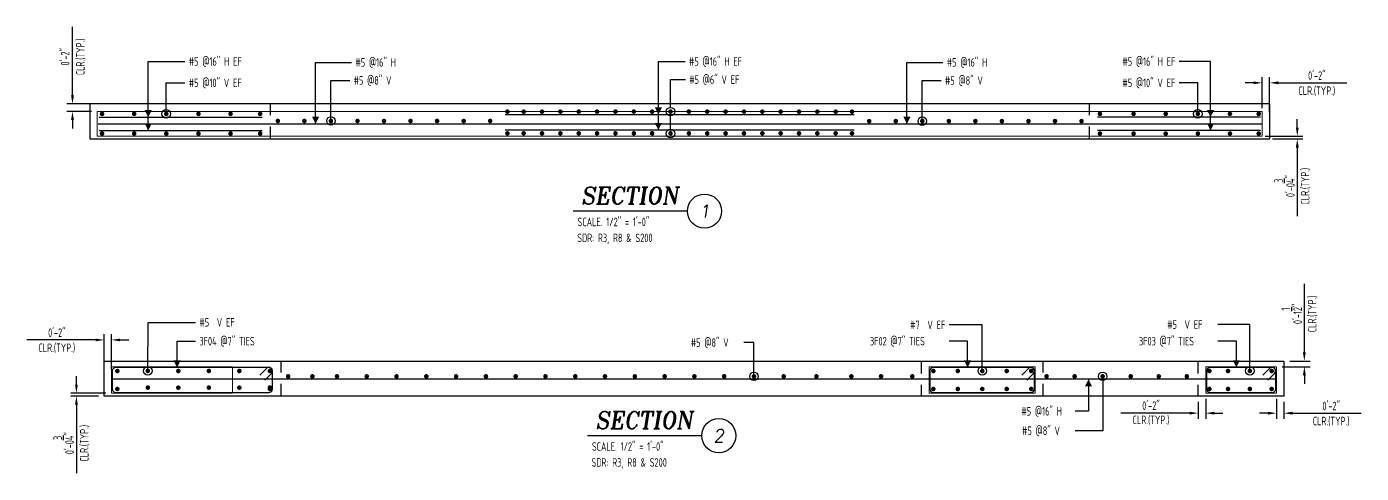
# Model space of a CAD drawing. Header units: inches. Extents: x -3675 to 11984, y -3832 to 1837.
# Drawn here: x 10755.3 to 11107.3, y -3832.1 to -3714.2 of the extents above; entities that cross this region are included whole.
import ezdxf
from ezdxf.enums import TextEntityAlignment as Align

# ---------------------------------------------------------------- set-up
doc = ezdxf.new("R2010")
doc.units = ezdxf.units.IN
doc.header["$MEASUREMENT"] = 0
doc.linetypes.add('HIDDEN', pattern=[6, 3, -3])
doc.layers.get('0').update_dxf_attribs({"linetype": 'CONTINUOUS'})
doc.layers.get('Defpoints').update_dxf_attribs({"linetype": 'CONTINUOUS'})
for name, color, linetype in [('0-25TEXT', 7, 'CONTINUOUS'), ('0-35', 3, 'CONTINUOUS'), ('0-35TEXT', 3, 'CONTINUOUS'), ('5', 4, 'CONTINUOUS'), ('DETAIL', 83, 'CONTINUOUS'), ('hidden', 7, 'HIDDEN'), ('REBARS', 4, 'CONTINUOUS')]:
    doc.layers.add(name, color=color, linetype=linetype)
doc.layers.add('COVER', color=6, linetype='CONTINUOUS', lineweight=0, plot=False)
doc.styles.add('AR', font='ARCHQUIK.shx', dxfattribs={"width": 0.8})
doc.styles.add('ROMANT', font='romant')
doc.dimstyles.new('CADS_DIM_48', dxfattribs={"dimscale": 48, "dimtxt": 0.09375, "dimasz": 0.09375, "dimexe": 0.0625, "dimexo": 0.0625, "dimgap": 0.09375, "dimtad": 0, "dimtih": 1, "dimtoh": 1, "dimzin": 1, "dimdsep": 46, "dimlunit": 4, "dimtxsty": 'AR', "dimblk": 'CLOSED', "dimcen": 0.1875, "dimadec": 0, "dimazin": 0, "dimtfac": 1, "dimtofl": 0, "dimtmove": 0, "dimatfit": 1, "dimldrblk": 'DOTBLANK', "dimfxl": 1, "dimtzin": 0, "dimarcsym": 0})

# ---------------------------------------------------------------- blocks, each defined once
blk = doc.blocks.new('*D503')
at = {"layer": 'Defpoints', "color": 0, "transparency": 16777216}
for p in [(11083.16, -3729.04), (11081.16, -3737.23), (11083.16, -3738.29)]:
    blk.add_point(p, dxfattribs=at)
at = {"layer": 'DETAIL', "color": 0, "lineweight": -2, "transparency": 16777216}
for p, q in [((11081.16, -3735.73), (11081.16, -3727.54)), ((11083.16, -3736.79), (11083.16, -3727.54)), ((11078.91, -3729.04), (11076.66, -3729.04)), ((11085.41, -3729.04), (11103.56, -3729.04))]:
    blk.add_line(p, q, dxfattribs=at)
at = {"layer": 'DETAIL', "color": 0, "transparency": 16777216}
for points in [[(11078.91, -3728.66), (11078.91, -3729.41), (11081.16, -3729.04)], [(11085.41, -3728.66), (11085.41, -3729.41), (11083.16, -3729.04)]]:
    blk.add_solid(points, dxfattribs=at)
at = {"layer": 'DETAIL', "color": 0, "transparency": 16777216, "char_height": 2.25, "attachment_point": 5, "style": 'AR'}
for s, insert in [('0\'-2"', (11095.61, -3727.12)), ('CLR.(TYP.)', (11095.61, -3731.22))]:
    blk.add_mtext(s, dxfattribs=dict(at, insert=insert))
blk = doc.blocks.new('_DotBlank')
at = {"layer": '0-35', "color": 0, "lineweight": -2}
blk.add_line((-0.5, 0), (-1, 0), dxfattribs=at)
blk.add_circle((0, 0), 0.5, dxfattribs=at)
blk = doc.blocks.new('*D504')
at = {"layer": 'Defpoints', "color": 0, "transparency": 16777216}
for p in [(11080.52, -3743.11), (11082.44, -3743.86), (11090.45, -3743.86)]:
    blk.add_point(p, dxfattribs=at)
at = {"layer": 'DETAIL', "color": 0, "lineweight": -2, "transparency": 16777216}
for p, q in [((11090.45, -3740.86), (11090.45, -3738.61)), ((11082.02, -3743.11), (11091.95, -3743.11)), ((11083.94, -3743.86), (11091.95, -3743.86)), ((11090.45, -3746.11), (11090.45, -3764.26))]:
    blk.add_line(p, q, dxfattribs=at)
at = {"layer": 'DETAIL', "color": 0, "transparency": 16777216}
for points in [[(11090.07, -3740.86), (11090.82, -3740.86), (11090.45, -3743.11)], [(11090.07, -3746.11), (11090.82, -3746.11), (11090.45, -3743.86)]]:
    blk.add_solid(points, dxfattribs=at)
at = {"layer": 'DETAIL', "color": 0, "transparency": 16777216, "char_height": 2.25, "attachment_point": 5, "rotation": 90, "style": 'AR'}
for s, insert in [('CLR.(TYP.)', (11092.63, -3756.31)), ('0\'-0{\\H1.000000x;\\S3/4;}"', (11087.07, -3756.31))]:
    blk.add_mtext(s, dxfattribs=dict(at, insert=insert))
blk = doc.blocks.new('SECT1')
at = {"color": 7, "linetype": 'Continuous'}
blk.add_line((0.627, 0), (-0.627, 0), dxfattribs=at)
blk.add_circle((0.815, 0), 0.188, dxfattribs=at)
at = {"color": 7, "linetype": 'Continuous', "style": 'ROMANT', "oblique": 9, "width": 0.95}
blk.add_text('SECTION', height=0.1875, dxfattribs=at).set_placement((-0.006, 0.077), align=Align.CENTER)
blk.add_attdef('SECT1', text='', height=0.141, dxfattribs=at).set_placement((0.815, 0), align=Align.MIDDLE)
blk = doc.blocks.new('leadrblk')
blk.add_lwpolyline([(0, 0, 0, 1, 0), (1, 0, 1, 1, 0)], format="xyseb")
blk = doc.blocks.new('*D505')
at = {"layer": 'Defpoints', "color": 0, "transparency": 16777216}
for p in [(10767.37, -3734.61), (10773.91, -3734.61), (10773.91, -3736.61)]:
    blk.add_point(p, dxfattribs=at)
at = {"layer": 'DETAIL', "color": 0, "lineweight": -2, "transparency": 16777216}
for p, q in [((10767.37, -3732.36), (10767.37, -3714.21)), ((10772.41, -3734.61), (10765.87, -3734.61)), ((10772.41, -3736.61), (10765.87, -3736.61)), ((10767.37, -3738.86), (10767.37, -3741.11))]:
    blk.add_line(p, q, dxfattribs=at)
at = {"layer": 'DETAIL', "color": 0, "transparency": 16777216}
for points in [[(10766.99, -3732.36), (10767.74, -3732.36), (10767.37, -3734.61)], [(10766.99, -3738.86), (10767.74, -3738.86), (10767.37, -3736.61)]]:
    blk.add_solid(points, dxfattribs=at)
at = {"layer": 'DETAIL', "color": 0, "transparency": 16777216, "char_height": 2.25, "attachment_point": 5, "rotation": 90, "style": 'AR'}
for s, insert in [('CLR.(TYP.)', (10769.55, -3722.16)), ('0\'-2"', (10765.45, -3722.16))]:
    blk.add_mtext(s, dxfattribs=dict(at, insert=insert))
blk = doc.blocks.new('*D506')
at = {"layer": 'Defpoints', "color": 0, "transparency": 16777216}
for p in [(10775.69, -3796.91), (10775.69, -3806.17), (10777.69, -3806.17)]:
    blk.add_point(p, dxfattribs=at)
at = {"layer": 'DETAIL', "color": 0, "lineweight": -2, "transparency": 16777216}
for p, q in [((10773.44, -3796.91), (10755.29, -3796.91)), ((10775.69, -3804.67), (10775.69, -3795.41)), ((10777.69, -3804.67), (10777.69, -3795.41)), ((10779.94, -3796.91), (10782.19, -3796.91))]:
    blk.add_line(p, q, dxfattribs=at)
at = {"layer": 'DETAIL', "color": 0, "transparency": 16777216}
for points in [[(10773.44, -3796.54), (10773.44, -3797.29), (10775.69, -3796.91)], [(10779.94, -3796.54), (10779.94, -3797.29), (10777.69, -3796.91)]]:
    blk.add_solid(points, dxfattribs=at)
at = {"layer": 'DETAIL', "color": 0, "transparency": 16777216, "char_height": 2.25, "attachment_point": 5, "style": 'AR'}
for s, insert in [('0\'-2"', (10763.24, -3795)), ('CLR.(TYP.)', (10763.24, -3799.1))]:
    blk.add_mtext(s, dxfattribs=dict(at, insert=insert))
blk = doc.blocks.new('*D507')
at = {"layer": 'Defpoints', "color": 0, "transparency": 16777216}
for p in [(11084.94, -3803.98), (11086.94, -3802.48), (11092.31, -3802.48)]:
    blk.add_point(p, dxfattribs=at)
at = {"layer": 'DETAIL', "color": 0, "lineweight": -2, "transparency": 16777216}
for p, q in [((11092.31, -3800.23), (11092.31, -3782.08)), ((11086.44, -3803.98), (11093.81, -3803.98)), ((11088.44, -3802.48), (11093.81, -3802.48)), ((11092.31, -3806.23), (11092.31, -3808.48))]:
    blk.add_line(p, q, dxfattribs=at)
at = {"layer": 'DETAIL', "color": 0, "transparency": 16777216}
for points in [[(11091.93, -3800.23), (11092.68, -3800.23), (11092.31, -3802.48)], [(11091.93, -3806.23), (11092.68, -3806.23), (11092.31, -3803.98)]]:
    blk.add_solid(points, dxfattribs=at)
at = {"layer": 'DETAIL', "color": 0, "transparency": 16777216, "char_height": 2.25, "attachment_point": 5, "rotation": 90, "style": 'AR'}
for s, insert in [('0\'-1{\\H1.000000x;\\S1/2;}"', (11088.97, -3790.03)), ('CLR.(TYP.)', (11094.49, -3790.03))]:
    blk.add_mtext(s, dxfattribs=dict(at, insert=insert))
blk = doc.blocks.new('*D508')
at = {"layer": 'Defpoints', "color": 0, "transparency": 16777216}
for p in [(10768.4, -3811.73), (10775.69, -3811.73), (10777.69, -3810.98)]:
    blk.add_point(p, dxfattribs=at)
at = {"layer": 'DETAIL', "color": 0, "lineweight": -2, "transparency": 16777216}
for p, q in [((10768.4, -3808.73), (10768.4, -3806.48)), ((10776.19, -3810.98), (10766.9, -3810.98)), ((10774.19, -3811.73), (10766.9, -3811.73)), ((10768.4, -3813.98), (10768.4, -3832.13))]:
    blk.add_line(p, q, dxfattribs=at)
at = {"layer": 'DETAIL', "color": 0, "transparency": 16777216}
for points in [[(10768.03, -3808.73), (10768.78, -3808.73), (10768.4, -3810.98)], [(10768.03, -3813.98), (10768.78, -3813.98), (10768.4, -3811.73)]]:
    blk.add_solid(points, dxfattribs=at)
at = {"layer": 'DETAIL', "color": 0, "transparency": 16777216, "char_height": 2.25, "attachment_point": 5, "rotation": 90, "style": 'AR'}
for s, insert in [('CLR.(TYP.)', (10770.59, -3824.18)), ('0\'-0{\\H1.000000x;\\S3/4;}"', (10765.03, -3824.18))]:
    blk.add_mtext(s, dxfattribs=dict(at, insert=insert))
blk = doc.blocks.new('*D487')
at = {"layer": 'Defpoints', "color": 0, "transparency": 16777216}
for p in [(11064.31, -3811.73), (11066.31, -3810.98), (11066.31, -3816.25)]:
    blk.add_point(p, dxfattribs=at)
at = {"layer": 'DETAIL', "color": 0, "lineweight": -2, "transparency": 16777216}
for p, q in [((11066.31, -3812.48), (11066.31, -3817.75)), ((11064.31, -3813.23), (11064.31, -3817.75)), ((11062.06, -3816.25), (11043.91, -3816.25)), ((11068.56, -3816.25), (11070.81, -3816.25))]:
    blk.add_line(p, q, dxfattribs=at)
at = {"layer": 'DETAIL', "color": 0, "transparency": 16777216}
for points in [[(11062.06, -3815.87), (11062.06, -3816.62), (11064.31, -3816.25)], [(11068.56, -3815.87), (11068.56, -3816.62), (11066.31, -3816.25)]]:
    blk.add_solid(points, dxfattribs=at)
at = {"layer": 'DETAIL', "color": 0, "transparency": 16777216, "insert": (11051.86, -3816.25), "char_height": 2.25, "attachment_point": 5, "style": 'AR'}
blk.add_mtext('0\'-2"\\PCLR.(TYP.)', dxfattribs=at)
blk = doc.blocks.new('*D488')
at = {"layer": 'Defpoints', "color": 0, "transparency": 16777216}
for p in [(11084.94, -3810.98), (11086.94, -3811.73), (11086.94, -3816.26)]:
    blk.add_point(p, dxfattribs=at)
at = {"layer": 'DETAIL', "color": 0, "lineweight": -2, "transparency": 16777216}
for p, q in [((11084.94, -3812.48), (11084.94, -3817.76)), ((11086.94, -3813.23), (11086.94, -3817.76)), ((11082.69, -3816.26), (11080.44, -3816.26)), ((11089.19, -3816.26), (11107.34, -3816.26))]:
    blk.add_line(p, q, dxfattribs=at)
at = {"layer": 'DETAIL', "color": 0, "transparency": 16777216}
for points in [[(11082.69, -3815.88), (11082.69, -3816.63), (11084.94, -3816.26)], [(11089.19, -3815.88), (11089.19, -3816.63), (11086.94, -3816.26)]]:
    blk.add_solid(points, dxfattribs=at)
at = {"layer": 'DETAIL', "color": 0, "transparency": 16777216, "char_height": 2.25, "attachment_point": 5, "style": 'AR'}
for s, insert in [('0\'-2"', (11099.39, -3814.34)), ('CLR.(TYP.)', (11099.39, -3818.44))]:
    blk.add_mtext(s, dxfattribs=dict(at, insert=insert))
blk = doc.blocks.new('*U1298', base_point=(10777.69, -3810.98))
at = {"layer": 'REBARS', "color": 0}
blk.add_lwpolyline([(10818.08, -3807.54), (10819.85, -3805.77, 0.668179), (10819.19, -3804.17), (10778.81, -3804.17, 0.414214), (10777.87, -3805.11), (10777.87, -3809.86, 0.414213), (10778.81, -3810.8), (10819.19, -3810.8, 0.414214), (10820.12, -3809.86), (10820.12, -3805.11, 0.668178), (10818.52, -3804.45), (10816.76, -3806.21)], format="xyb", dxfattribs=at)
blk = doc.blocks.new('*U1299', base_point=(11066.31, -3810.98))
at = {"layer": 'REBARS', "color": 0}
blk.add_lwpolyline([(11082.71, -3807.54), (11084.47, -3805.77, 0.668179), (11083.81, -3804.17), (11067.44, -3804.17, 0.414213), (11066.5, -3805.11), (11066.5, -3809.86, 0.414214), (11067.44, -3810.8), (11083.81, -3810.8, 0.414213), (11084.75, -3809.86), (11084.75, -3805.11, 0.668179), (11083.15, -3804.45), (11081.38, -3806.21)], format="xyb", dxfattribs=at)
blk = doc.blocks.new('*U1300', base_point=(10993.31, -3810.98))
at = {"layer": 'REBARS', "color": 0}
blk.add_lwpolyline([(11019.08, -3807.54), (11020.85, -3805.77, 0.668179), (11020.19, -3804.17), (10994.44, -3804.17, 0.414213), (10993.5, -3805.11), (10993.5, -3809.86, 0.414214), (10994.44, -3810.8), (11020.19, -3810.8, 0.414213), (11021.12, -3809.86), (11021.12, -3805.11, 0.668179), (11019.52, -3804.45), (11017.76, -3806.21)], format="xyb", dxfattribs=at)
blk = doc.blocks.new('*U1301', base_point=(11084.69, -3807.62))
at = {"layer": 'REBARS', "color": 0}
blk.add_lwpolyline([(11084.69, -3807.31), (10777.69, -3807.31)], dxfattribs=at)
blk = doc.blocks.new('*U1302', base_point=(11080.74, -3741.93))
at = {"layer": 'REBARS', "color": 0}
blk.add_lwpolyline([(11080.74, -3741.62), (11037.74, -3741.62)], dxfattribs=at)
blk = doc.blocks.new('*U1303', base_point=(11080.74, -3738.4))
at = {"layer": 'REBARS', "color": 0}
blk.add_lwpolyline([(11080.74, -3738.08), (11037.74, -3738.08)], dxfattribs=at)
blk = doc.blocks.new('*U1304', base_point=(10881.53, -3741.17))
at = {"layer": 'REBARS', "color": 0}
blk.add_lwpolyline([(10881.53, -3741.48), (10973.53, -3741.48)], dxfattribs=at)
blk = doc.blocks.new('*U1305', base_point=(10881.53, -3737.72))
at = {"layer": 'REBARS', "color": 0}
blk.add_lwpolyline([(10881.53, -3737.41), (10973.53, -3737.41)], dxfattribs=at)
blk = doc.blocks.new('*U1306', base_point=(10774.16, -3740.17))
at = {"layer": 'REBARS', "color": 0}
blk.add_lwpolyline([(10774.16, -3739.86), (11081.16, -3739.86)], dxfattribs=at)
blk = doc.blocks.new('*U1307', base_point=(10774.38, -3741.3))
at = {"layer": 'REBARS', "color": 0}
blk.add_lwpolyline([(10774.38, -3741.62), (10817.38, -3741.62)], dxfattribs=at)
blk = doc.blocks.new('*U1308', base_point=(10774.38, -3738.4))
at = {"layer": 'REBARS', "color": 0}
blk.add_lwpolyline([(10774.38, -3738.08), (10817.38, -3738.08)], dxfattribs=at)

msp = doc.modelspace()

# ---------------------------------------------------------------- linework, layer by layer
at = {"layer": '0-25TEXT'}
for points in [[(10787.36451, -3741.61586), (10787.36451, -3723.39654), (10797.03005, -3723.39654)], [(10831.47984, -3739.85679), (10831.47984, -3723.64658), (10840.99846, -3723.64658)], [(10921.91409, -3737.41091), (10921.91409, -3723.39654), (10928.99208, -3723.39654)], [(10921.91409, -3741.48186), (10921.91409, -3723.39654), (10928.99208, -3723.39654)], [(10987.47287, -3739.85679), (10987.47287, -3723.64658), (10996.99149, -3723.64658)], [(11067.58219, -3741.61586), (11067.58219, -3723.39654), (11059.27005, -3723.39654)], [(10925.11859, -3735.5155), (10925.11859, -3728.18266), (10929.04013, -3728.18266)], [(10925.11859, -3741.30458), (10925.11859, -3737.7655)], [(10794.95634, -3804.17248), (10794.95634, -3797.24256), (10799.84836, -3797.24256)], [(11003.47675, -3804.17248), (11003.47675, -3797.24257), (10998.58472, -3797.24257)], [(11074.37621, -3804.17251), (11074.37621, -3797.2426), (11069.48419, -3797.2426)], [(11035.37472, -3807.3083), (11035.37472, -3815.75912), (11031.82194, -3815.75912)]]:
    msp.add_lwpolyline(points, dxfattribs=at)
at = {"layer": '0-35'}
for points in [[(11083.16427, -3734.60676), (10771.91427, -3734.60676), (10771.91427, -3743.85676), (11083.16427, -3743.85676)], [(10775.68674, -3802.48498), (11086.93674, -3802.48498), (11086.93674, -3811.73498), (10775.68674, -3811.73498)]]:
    msp.add_lwpolyline(points, close=True, dxfattribs=at)
at = {"layer": '0-35', "color": 0, "lineweight": -2}
for centre in [(10925.11859, -3736.6405), (10925.11859, -3742.42958)]:
    msp.add_circle(centre, 1.125, dxfattribs=at)
at = {"layer": '5', "const_width": 0.6}
for points in [[(10774.86428, -3737.23177, 1), (10775.46428, -3737.23177, 1)], [(10783.33928, -3737.23177, 1), (10783.93928, -3737.23177, 1)], [(10791.81427, -3737.23177, 1), (10792.41427, -3737.23177, 1)], [(10800.28927, -3737.23177, 1), (10800.88927, -3737.23177, 1)], [(10808.76427, -3737.23177, 1), (10809.36427, -3737.23177, 1)], [(10816.58824, -3737.23177, 1), (10817.18824, -3737.23177, 1)], [(10821.23927, -3739.10209, 1), (10821.83927, -3739.10209, 1)], [(10828.24014, -3739.10209, 1), (10828.84014, -3739.10209, 1)], [(10835.24101, -3739.10209, 1), (10835.84101, -3739.10209, 1)], [(10842.24189, -3739.10209, 1), (10842.84189, -3739.10209, 1)], [(10849.24276, -3739.10209, 1), (10849.84276, -3739.10209, 1)], [(10856.24363, -3739.10209, 1), (10856.84363, -3739.10209, 1)], [(10863.2445, -3739.10209, 1), (10863.8445, -3739.10209, 1)], [(10870.24537, -3739.10209, 1), (10870.84537, -3739.10209, 1)], [(10877.24624, -3739.10209, 1), (10877.84624, -3739.10209, 1)], [(10881.79188, -3736.6405, 1), (10882.39188, -3736.6405, 1)], [(10886.08761, -3736.6405, 1), (10886.68761, -3736.6405, 1)], [(10890.92898, -3736.6405, 1), (10891.52898, -3736.6405, 1)], [(10895.77036, -3736.6405, 1), (10896.37036, -3736.6405, 1)], [(10900.61173, -3736.6405, 1), (10901.21173, -3736.6405, 1)], [(10905.4531, -3736.6405, 1), (10906.0531, -3736.6405, 1)], [(10910.29447, -3736.6405, 1), (10910.89447, -3736.6405, 1)], [(10915.13584, -3736.6405, 1), (10915.73584, -3736.6405, 1)], [(10919.97721, -3736.6405, 1), (10920.57721, -3736.6405, 1)], [(10924.81859, -3736.6405, 1), (10925.41859, -3736.6405, 1)], [(10929.65996, -3736.6405, 1), (10930.25996, -3736.6405, 1)], [(10934.50133, -3736.6405, 1), (10935.10133, -3736.6405, 1)], [(10939.3427, -3736.6405, 1), (10939.9427, -3736.6405, 1)], [(10944.18407, -3736.6405, 1), (10944.78407, -3736.6405, 1)], [(10949.02545, -3736.6405, 1), (10949.62545, -3736.6405, 1)], [(10953.86682, -3736.6405, 1), (10954.46682, -3736.6405, 1)], [(10958.70819, -3736.6405, 1), (10959.30819, -3736.6405, 1)], [(10963.54956, -3736.6405, 1), (10964.14956, -3736.6405, 1)], [(10968.39093, -3736.6405, 1), (10968.99093, -3736.6405, 1)], [(10972.68513, -3736.6405, 1), (10973.28513, -3736.6405, 1)], [(10977.2323, -3739.13528, 1), (10977.8323, -3739.13528, 1)], [(10984.23318, -3739.13528, 1), (10984.83318, -3739.13528, 1)], [(10991.23405, -3739.13528, 1), (10991.83405, -3739.13528, 1)], [(10998.23492, -3739.13528, 1), (10998.83492, -3739.13528, 1)], [(11005.23579, -3739.13528, 1), (11005.83579, -3739.13528, 1)], [(11012.23666, -3739.13528, 1), (11012.83666, -3739.13528, 1)], [(11019.23753, -3739.13528, 1), (11019.83753, -3739.13528, 1)], [(11026.2384, -3739.13528, 1), (11026.8384, -3739.13528, 1)], [(11033.23927, -3739.13528, 1), (11033.83927, -3739.13528, 1)], [(11038.08689, -3737.23177, 1), (11038.68689, -3737.23177, 1)], [(11046.96428, -3737.23177, 1), (11047.56428, -3737.23177, 1)], [(11055.43927, -3737.23177, 1), (11056.03927, -3737.23177, 1)], [(11063.91427, -3737.23177, 1), (11064.51427, -3737.23177, 1)], [(11072.38927, -3737.23177, 1), (11072.98927, -3737.23177, 1)], [(11079.97388, -3737.23177, 1), (11080.57388, -3737.23177, 1)], [(10774.86428, -3742.42958, -1), (10775.46428, -3742.42958, -1)], [(10783.33928, -3742.42958, -1), (10783.93928, -3742.42958, -1)], [(10791.81427, -3742.42958, -1), (10792.41427, -3742.42958, -1)], [(10800.28927, -3742.42958, -1), (10800.88927, -3742.42958, -1)], [(10808.76427, -3742.42958, -1), (10809.36427, -3742.42958, -1)], [(10816.58824, -3742.42958, -1), (10817.18824, -3742.42958, -1)], [(10881.79188, -3742.36706, -1), (10882.39188, -3742.36706, -1)], [(10886.08761, -3742.36706, -1), (10886.68761, -3742.36706, -1)], [(10890.92898, -3742.36706, -1), (10891.52898, -3742.36706, -1)], [(10895.77036, -3742.36706, -1), (10896.37036, -3742.36706, -1)], [(10900.61173, -3742.36706, -1), (10901.21173, -3742.36706, -1)], [(10905.4531, -3742.36706, -1), (10906.0531, -3742.36706, -1)], [(10910.29447, -3742.36706, -1), (10910.89447, -3742.36706, -1)], [(10915.13584, -3742.36706, -1), (10915.73584, -3742.36706, -1)], [(10919.97721, -3742.36706, -1), (10920.57721, -3742.36706, -1)], [(10924.81859, -3742.36706, -1), (10925.41859, -3742.36706, -1)], [(10929.65996, -3742.36706, -1), (10930.25996, -3742.36706, -1)], [(10934.50133, -3742.36706, -1), (10935.10133, -3742.36706, -1)], [(10939.3427, -3742.36706, -1), (10939.9427, -3742.36706, -1)], [(10944.18407, -3742.36706, -1), (10944.78407, -3742.36706, -1)], [(10949.02545, -3742.36706, -1), (10949.62545, -3742.36706, -1)], [(10953.86682, -3742.36706, -1), (10954.46682, -3742.36706, -1)], [(10958.70819, -3742.36706, -1), (10959.30819, -3742.36706, -1)], [(10963.54956, -3742.36706, -1), (10964.14956, -3742.36706, -1)], [(10968.39093, -3742.36706, -1), (10968.99093, -3742.36706, -1)], [(10972.68513, -3742.36706, -1), (10973.28513, -3742.36706, -1)], [(11038.08689, -3742.42958, -1), (11038.68689, -3742.42958, -1)], [(11046.96428, -3742.42958, -1), (11047.56428, -3742.42958, -1)], [(11055.43927, -3742.42958, -1), (11056.03927, -3742.42958, -1)], [(11063.91427, -3742.42958, -1), (11064.51427, -3742.42958, -1)], [(11072.38927, -3742.42958, -1), (11072.98927, -3742.42958, -1)], [(11079.97388, -3742.42958, -1), (11080.57388, -3742.42958, -1)], [(10778.88674, -3805.10998, 1), (10779.48674, -3805.10998, 1)], [(10786.93658, -3805.10998, 1), (10787.53658, -3805.10998, 1)], [(10794.98641, -3805.10998, 1), (10795.58641, -3805.10998, 1)], [(10803.03624, -3805.10998, 1), (10803.63624, -3805.10998, 1)], [(10811.08607, -3805.10998, 1), (10811.68607, -3805.10998, 1)], [(10819.7359, -3805.10998, -1), (10819.1359, -3805.10998, -1)], [(10819.1359, -3805.10998, 1), (10819.7359, -3805.10998, 1)], [(10994.13675, -3805.10999, 1), (10994.73675, -3805.10999, 1)], [(11000.59314, -3805.10999, 1), (11001.19314, -3805.10999, 1)], [(11007.04954, -3805.10999, 1), (11007.64954, -3805.10999, 1)], [(11013.50593, -3805.10999, 1), (11014.10593, -3805.10999, 1)], [(11020.56233, -3805.10999, -1), (11019.96233, -3805.10999, -1)], [(11066.96918, -3805.10999, 1), (11067.56918, -3805.10999, 1)], [(11072.48674, -3805.10998, -1), (11071.88674, -3805.10998, -1)], [(11078.23674, -3805.10999, -1), (11077.63674, -3805.10999, -1)], [(11083.98674, -3805.10999, -1), (11083.38674, -3805.10999, -1)], [(10786.93658, -3809.50684, -1), (10787.53658, -3809.50684, -1)], [(10794.98641, -3809.50684, -1), (10795.58641, -3809.50684, -1)], [(10803.03624, -3809.50684, -1), (10803.63624, -3809.50684, -1)], [(10811.08607, -3809.50684, -1), (10811.68607, -3809.50684, -1)], [(10819.1359, -3809.50684, -1), (10819.7359, -3809.50684, -1)], [(10823.95498, -3806.527, 1), (10824.55498, -3806.527, 1)], [(10830.35672, -3806.527, 1), (10830.95672, -3806.527, 1)], [(10836.83317, -3806.527, 1), (10837.43317, -3806.527, 1)], [(10844.69031, -3806.527, 1), (10845.29031, -3806.527, 1)], [(10852.54746, -3806.527, 1), (10853.14746, -3806.527, 1)], [(10860.4046, -3806.527, 1), (10861.0046, -3806.527, 1)], [(10868.26174, -3806.527, 1), (10868.86174, -3806.527, 1)], [(10876.11889, -3806.527, 1), (10876.71889, -3806.527, 1)], [(10883.97603, -3806.527, 1), (10884.57603, -3806.527, 1)], [(10891.83317, -3806.527, 1), (10892.43317, -3806.527, 1)], [(10899.69031, -3806.527, 1), (10900.29031, -3806.527, 1)], [(10907.54746, -3806.527, 1), (10908.14746, -3806.527, 1)], [(10915.4046, -3806.527, 1), (10916.0046, -3806.527, 1)], [(10923.26174, -3806.527, 1), (10923.86174, -3806.527, 1)], [(10931.11889, -3806.527, 1), (10931.71889, -3806.527, 1)], [(10938.97603, -3806.527, 1), (10939.57603, -3806.527, 1)], [(10946.83317, -3806.527, 1), (10947.43317, -3806.527, 1)], [(10954.69031, -3806.527, 1), (10955.29031, -3806.527, 1)], [(10963.31239, -3806.527, 1), (10963.91239, -3806.527, 1)], [(10972.50813, -3806.527, 1), (10973.10813, -3806.527, 1)], [(10980.36527, -3806.527, 1), (10980.96527, -3806.527, 1)], [(10988.58269, -3806.527, 1), (10989.18269, -3806.527, 1)], [(11024.01174, -3806.527, 1), (11024.61174, -3806.527, 1)], [(11031.41174, -3806.527, 1), (11032.01174, -3806.527, 1)], [(11038.81174, -3806.527, 1), (11039.41174, -3806.527, 1)], [(11046.21174, -3806.527, 1), (11046.81174, -3806.527, 1)], [(11053.61174, -3806.527, 1), (11054.21174, -3806.527, 1)], [(11061.01174, -3806.527, 1), (11061.61174, -3806.527, 1)], [(10778.88674, -3809.85997, -1), (10779.48674, -3809.85997, -1)], [(10819.7359, -3809.85997, 1), (10819.1359, -3809.85997, 1)], [(10994.13675, -3809.85996, -1), (10994.73675, -3809.85996, -1)], [(11000.59314, -3809.85996, 1), (11001.19314, -3809.85996, 1)], [(11007.04954, -3809.85996, 1), (11007.64954, -3809.85996, 1)], [(11013.50593, -3809.85996, 1), (11014.10593, -3809.85996, 1)], [(11020.56233, -3809.85996, 1), (11019.96233, -3809.85996, 1)], [(11066.96918, -3809.85998, -1), (11067.56918, -3809.85998, -1)], [(11072.48674, -3809.85999, 1), (11071.88674, -3809.85999, 1)], [(11078.23674, -3809.85999, 1), (11077.63674, -3809.85999, 1)], [(11083.98674, -3809.85998, 1), (11083.38674, -3809.85998, 1)]]:
    msp.add_lwpolyline(points, format="xyb", close=True, dxfattribs=at)
at = {"layer": 'COVER'}
msp.add_line((11066.31174, -3803.98498), (11066.31174, -3810.98498), dxfattribs=at)
for points in [[(11081.16427, -3736.60676), (10773.91427, -3736.60676), (10773.91427, -3743.10676), (11081.16427, -3743.10676)], [(10809.56174, -3810.98498), (10777.68674, -3810.98498), (10777.68674, -3803.98498), (10809.56174, -3803.98498)], [(10993.31174, -3810.98498), (10993.31174, -3803.98498), (11021.31174, -3803.98498), (11021.31174, -3810.98498)]]:
    msp.add_lwpolyline(points, close=True, dxfattribs=at)
msp.add_lwpolyline([(11066.31174, -3803.98498), (11084.93674, -3803.98498), (11084.93674, -3810.98498), (11066.31174, -3810.98498)], dxfattribs=at)
at = {"layer": 'hidden'}
for p, q in [((10819.53927, -3734.60676), (10819.53927, -3743.85676)), ((11035.53927, -3734.60676), (11035.53927, -3743.85676)), ((10822.31174, -3802.48498), (10822.31174, -3811.73498)), ((10991.31174, -3811.73498), (10991.31174, -3802.48498)), ((11023.31174, -3802.48498), (11023.31174, -3811.73498))]:
    msp.add_line(p, q, dxfattribs=at)
msp.add_lwpolyline([(11064.31174, -3811.73498), (11064.31174, -3802.48498)], dxfattribs=at)

# ---------------------------------------------------------------- block references
at = {"layer": '0-25TEXT', "yscale": 0.7502362204724409}
for p, xscale, rotation in [((10921.91409, -3737.41091), 1.874645669291339, 90.00000153523449), ((10787.36451, -3738.08383), 1.874645669291339, 90.00000153523449), ((10831.47984, -3739.85679), 1.874645669291339, 90.00000153523449), ((10921.91409, -3741.48186), 1.874645669291339, 90.00000153523449), ((10987.47287, -3739.85679), 1.874645669291339, 90.00000153523449), ((11067.58219, -3738.08383), 1.874645669291339, 90.00000153523449), ((10787.3645, -3741.61585), 1.874645669291339, 90.00000153523449), ((11067.58219, -3741.61585), 1.874645669291339, 90.00000153523449), ((10794.95634, -3804.17248), -1.874645669291339, 269.9999984647655), ((11003.47675, -3804.17248), -1.874645669291339, 269.9999984647655), ((11003.47675, -3804.17248), 1.874645669291339, 90.00000153523453), ((11074.37621, -3804.17251), -1.874645669291339, 269.9999984647655), ((11074.37621, -3804.17251), 1.874645669291339, 90.00000153523453), ((11035.37472, -3807.3083), -1.874645669291339, 89.9999953942965)]:
    msp.add_blockref('leadrblk', p, dxfattribs=dict(at, xscale=xscale, rotation=rotation))
at = {"layer": '0-25TEXT', "xscale": 24, "yscale": 24, "zscale": 24}
for p, values in [((10914.52207, -3762.90531), {'SECT1': '1'}), ((10918.29454, -3822.19254), {'SECT1': '2'})]:
    msp.add_blockref('SECT1', p, dxfattribs=at).add_auto_attribs(values)
at = {"layer": 'REBARS', "color": 4}
for name, p in [('*U1308', (10774.37862, -3738.39634)), ('*U1305', (10881.5323, -3737.7234)), ('*U1303', (11080.74068, -3738.39634)), ('*U1306', (10774.16427, -3740.16926)), ('*U1307', (10774.37862, -3741.30335)), ('*U1304', (10881.5323, -3741.16932)), ('*U1302', (11080.74068, -3741.92836)), ('*U1298', (10777.68674, -3810.98498)), ('*U1300', (10993.31174, -3810.98498)), ('*U1299', (11066.31174, -3810.98498)), ('*U1301', (11084.68674, -3807.6208))]:
    msp.add_blockref(name, p, dxfattribs=at)

# ---------------------------------------------------------------- texts
at = {"layer": '0-25TEXT', "style": 'AR', "width": 0.8}
for s, height, p in [('#5 @16" H EF', 2.2497638, (10798.02994, -3724.52142)), ('#5 @16" H', 2.249764, (10841.99835, -3724.77146)), ('#5 @16" H EF', 2.2497638, (10929.99198, -3724.52142)), ('#5 @16" H', 2.249764, (10997.99138, -3724.77146)), ('#5 @10" V EF', 2.2497638, (10798.02994, -3730.16812)), ('#5 @8" V', 2.249764, (10841.51452, -3729.52128)), ('#5 @6" V EF', 2.2497638, (10930.04002, -3729.30755)), ('#5 @8" V', 2.249764, (10997.50755, -3729.55447)), ('#5  V EF', 2.249764, (10800.84826, -3793.39521)), ('#5  V EF', 2.249764, (11056.13386, -3793.99061)), ('3F04 @7" TIES', 2.2497638, (10800.84826, -3798.36745)), ('#5 @8" V', 2.249764, (10930.44884, -3798.74202)), ('3F02 @7" TIES', 2.2497638, (10977.72484, -3798.36745)), ('3F03 @7" TIES', 2.2497638, (11048.68637, -3798.36748)), ('#5 @16" H', 2.249764, (11017.66481, -3816.884)), ('#5 @8" V', 2.249764, (11017.84852, -3822.01423))]:
    msp.add_text(s, height=height, dxfattribs=at).set_placement(p)
for s, height, p in [('#5 @16" H EF', 2.2497638, (11058.27015, -3724.52142)), ('#5 @10" V EF', 2.2497638, (11058.27015, -3730.16812)), ('#7  V EF', 2.249764, (10997.58483, -3794.06884))]:
    msp.add_text(s, height=height, dxfattribs=at).set_placement(p, align=Align.RIGHT)
at = {"layer": '0-35TEXT', "style": 'AR', "width": 0.8}
for s, p in [('SCALE. 1/2" = 1\'-0"', (10900.61369, -3766.88408)), ('SDR: R3, R8 & S200', (10900.5169, -3771.09215)), ('SCALE. 1/2" = 1\'-0"', (10904.38616, -3826.1713)), ('SDR: R3, R8 & S200', (10904.28937, -3830.37937))]:
    msp.add_text(s, height=2.2499437, dxfattribs=at).set_placement(p)

# ---------------------------------------------------------------- dimensions: what is measured, and where the dimension line sits
at = {"layer": 'DETAIL'}
for base, p1, p2, angle, picture, middle in [((10767.3677, -3734.60676), (10773.91427, -3736.60676), (10773.91427, -3734.60676), 90, '*D505', (10767.3677, -3722.15676)), ((11090.44717, -3743.85676), (11080.51563, -3743.10676), (11082.43608, -3743.85676), 90, '*D504', (11090.44717, -3756.30676)), ((11092.30952, -3802.48498), (11084.93674, -3803.98498), (11086.93674, -3802.48498), 90, '*D507', (11092.30952, -3790.03498)), ((10775.68674, -3796.91344), (10777.68674, -3806.16904), (10775.68674, -3806.16904), 180, '*D506', (10763.23674, -3796.91344)), ((10768.40385, -3811.73498), (10777.68674, -3810.98498), (10775.68674, -3811.73498), 90, '*D508', (10768.40385, -3824.18498)), ((11086.93674, -3816.25823), (11084.93674, -3810.98498), (11086.93674, -3811.73498), 180, '*D488', (11099.38674, -3816.25823))]:
    dim = msp.add_linear_dim(base=base, p1=p1, p2=p2, angle=angle, text='<>\\XCLR.(TYP.)', dimstyle='CADS_DIM_48', override={"dimscale": 24, "dimgap": 0.03125, "dimtad": 1, "dimtih": 0, "dimtoh": 0, "dimdec": 3, "dimtdec": 3}, dxfattribs=at)
    dim.commit()
    dim.dimension.update_dxf_attribs({"geometry": picture, "text_midpoint": middle})
dim = msp.add_linear_dim(base=(11083.16427, -3729.03522), p1=(11081.16427, -3737.23177), p2=(11083.16427, -3738.29082), text='<>\\XCLR.(TYP.)', dimstyle='CADS_DIM_48', override={"dimscale": 24, "dimgap": 0.03125, "dimtad": 1, "dimtih": 0, "dimtoh": 0, "dimdec": 3, "dimtdec": 3}, dxfattribs=at)
dim.commit()
dim.dimension.update_dxf_attribs({"geometry": '*D503', "text_midpoint": (11095.61427, -3729.03522)})
dim = msp.add_linear_dim(base=(11066.31174, -3816.24899), p1=(11064.31174, -3811.73498), p2=(11066.31174, -3810.98498), angle=180, text='<>\\XCLR.(TYP.)', dimstyle='CADS_DIM_48', override={"dimscale": 24, "dimgap": 0.03125, "dimtad": 1, "dimtih": 0, "dimtoh": 0, "dimdec": 3, "dimtdec": 3}, dxfattribs=at)
dim.commit()
dim.dimension.update_dxf_attribs({"geometry": '*D487', "text_midpoint": (11051.86174, -3816.24899), "dimtype": 160})

# ---------------------------------------------------------------- leaders
at = {"layer": '0-25TEXT'}
for points in [[(10792.10005, -3737.23177), (10792.10005, -3729.04324), (10797.03005, -3729.04324)], [(10835.54101, -3739.10209), (10835.54101, -3728.3964), (10840.51462, -3728.3964)], [(10991.53405, -3739.13528), (10991.53405, -3728.42959), (10996.50765, -3728.42959)], [(11064.20005, -3737.23177), (11064.20005, -3729.04324), (11059.27005, -3729.04324)], [(10787.23658, -3805.10998), (10787.28923, -3792.27032), (10799.84836, -3792.27032)], [(11007.35387, -3805.11196), (11007.35387, -3792.94396), (10998.58472, -3792.94396)], [(11077.93674, -3805.10999), (11077.93674, -3792.86573), (11069.48419, -3792.86573)], [(10947.13317, -3806.527), (10947.13317, -3797.61714), (10944.41979, -3797.61714)], [(11039.11174, -3806.527), (11039.11174, -3820.88934), (11031.81947, -3820.88934)]]:
    msp.add_leader(points, dimstyle='CADS_DIM_48', override={"dimscale": 24, "dimgap": 0.03125, "dimtad": 0, "dimtih": 0, "dimtoh": 0, "dimdec": 3, "dimtdec": 3}, dxfattribs=at)

doc.saveas('drawing.dxf')
